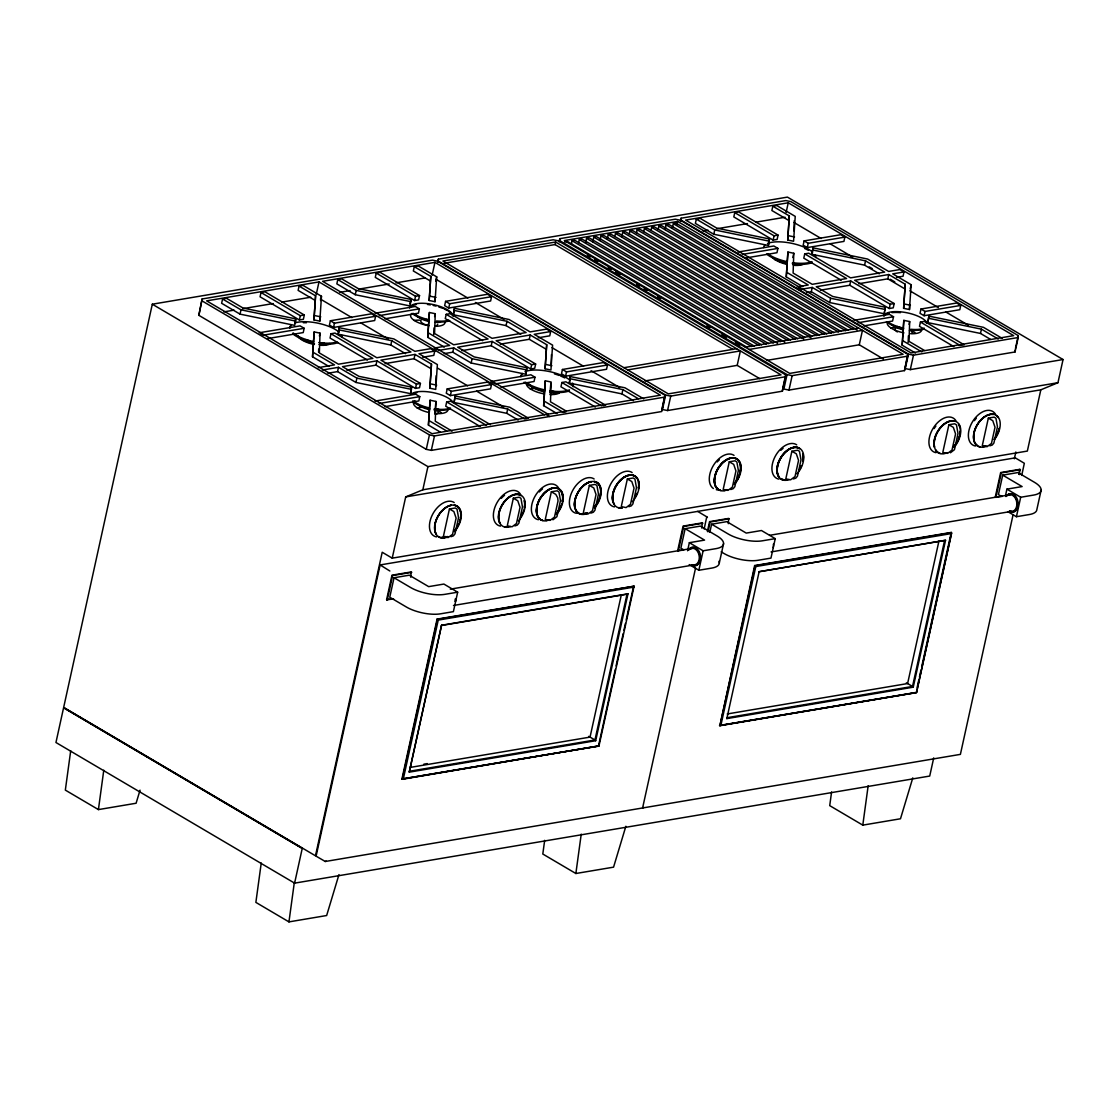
<?xml version="1.0" encoding="UTF-8"?>
<svg xmlns="http://www.w3.org/2000/svg" width="1119" height="1119" viewBox="0 0 1119 1119"><rect width="100%" height="100%" fill="white"/><g stroke="black" fill="none" stroke-linecap="round" stroke-linejoin="round"><path stroke-width="1.5" d="M437.557 261.175L664.98 395.189L661.735 411.526L431.305 450.384L426.269 449.348L198.86 315.334L202.105 298.983L432.521 260.14L437.991 261.259M198.86 315.334L202.105 298.983M295.626 321.069L295.696 318.859L243.061 308.047L226.556 298.311L222.569 298.997L221.632 303.291L240.039 314.131L294.675 325.363L295.626 321.069L240.991 309.837L222.569 298.997M329.042 366.514L312.523 356.779L314.173 331.923L320.034 333.14L319.363 352.933L338.484 364.207L372.837 358.416L330.986 333.756L330.049 338.05L367.41 360.066M299.067 286.086L303.067 285.415L321.475 296.269L319.824 321.125L313.963 319.922L315.586 295.822L299.067 286.086L298.13 290.38L314.635 300.116M312.523 356.779L314.173 331.923M313.963 319.922L315.586 295.822M318.593 352.275L318.705 348.974M319.824 321.125L319.95 317.698M405.554 353.688L390.839 345.016L338.204 334.203L339.225 327.699L393.86 338.931L414.897 351.324L430.633 348.666L434.731 351.086L433.794 355.38L422.772 357.241M338.204 334.203L339.225 327.699M410.841 301.64L410.911 299.43L358.276 288.618L341.771 278.897L337.784 279.568L336.847 283.862L355.255 294.717L409.89 305.935L410.841 301.64L356.206 290.422L337.784 279.568M327.881 373.242L337.56 371.606L355.94 382.446L410.575 393.664L411.596 387.16L358.961 376.348L342.484 366.64L376.935 360.836L416.45 384.111L420.436 383.439L419.499 387.733L415.499 388.405L375.998 365.13L346.708 370.067M410.575 393.664L411.596 387.16M444.257 347.086L427.738 337.351L429.388 312.495L435.249 313.712L434.578 333.504L453.699 344.778L488.052 338.987L446.201 314.327L445.264 318.621L482.625 340.638M414.282 266.672L418.282 265.986L436.69 276.841L435.039 301.696L429.178 300.493L430.801 276.393L414.282 266.672L413.345 270.966L429.85 280.687M427.738 337.351L429.388 312.495M429.178 300.493L430.801 276.393M440.424 432.158L428.423 425.08L430.074 400.224L435.934 401.441L435.263 421.234L452.076 431.151M434.731 351.086L418.996 353.744L437.375 364.57L435.725 389.426L429.864 388.223L431.486 364.123L415.009 354.415L380.922 360.15L420.436 383.439M428.423 425.08L430.074 400.224M429.864 388.223L431.486 364.123M433.738 334.511L433.976 327.909M435.039 301.696L435.221 296.563M434.718 413.988L435.934 401.441M435.851 385.999L436.2 375.718M520.769 334.259L506.054 325.601L453.419 314.775L454.44 308.271L509.075 319.502L530.112 331.895L546.604 329.112L550.702 331.532L549.751 335.826L538.211 337.77M453.419 314.775L454.44 308.271M518.181 420.073L506.739 413.317L454.104 402.504L455.125 396L509.76 407.232L528.476 418.268M454.104 402.504L455.125 396M444.229 353.618L452.775 352.177L471.155 363.018L525.79 374.236L526.811 367.731L474.176 356.919L457.699 347.212L492.15 341.407L531.665 364.682L535.651 364.011L534.714 368.305L530.714 368.976L491.213 345.701L461.923 350.639M525.79 374.236L526.811 367.731M556.982 413.526L543.638 405.651L545.289 380.796L551.149 382.013L550.478 401.805L565.892 410.897M550.702 331.532L534.211 334.315L552.59 345.142L550.94 369.997L545.079 368.794L546.701 344.694L530.224 334.987L496.137 340.736L535.651 364.011M543.638 405.651L545.289 380.796M545.079 368.794L546.701 344.694M549.988 392.909L550.842 383.439M551.121 364.864L551.471 354.583M633.396 400.644L621.954 393.902L569.319 383.076L570.34 376.571L624.975 387.803L643.691 398.84M569.319 383.076L570.34 376.571M681.093 218.219L681.023 220.121L908.446 354.136L913.482 355.171L1018.206 337.518L1018.262 335.616L790.853 201.602L785.818 200.567L681.093 218.219L680.38 221.436M768.431 245.481L769.452 238.976L716.817 228.164L700.312 218.443L696.326 219.114L695.375 223.408L713.796 234.263L768.431 245.481L769.452 238.976M802.799 286.632L786.265 276.897L787.916 252.055L793.791 253.258L793.105 273.064L812.24 284.324L846.593 278.533L804.743 253.873L803.792 258.167L841.166 280.184M772.823 206.218L776.81 205.546L795.231 216.387L793.581 241.242L787.706 240.039L789.329 215.939L772.823 206.218L771.872 210.512L788.391 220.233M786.265 276.897L787.916 252.055M787.706 240.039L789.329 215.939M793.931 230.962L794.28 220.681M879.296 273.805L864.581 265.147L811.96 254.321L812.967 247.817L867.617 259.048L888.64 271.441L899.886 269.553L903.984 271.959L903.047 276.253L896.613 277.344M811.96 254.321L812.967 247.817M806.645 292.507L811.303 291.723L829.683 302.564L884.332 313.782L884.402 311.572M884.332 313.782L885.339 307.277L832.718 296.465L816.241 286.758L850.692 280.953L890.192 304.228L894.179 303.557L893.242 307.851L889.255 308.522L849.741 285.247L820.465 290.185M915.524 353.072L902.166 345.198L903.816 320.356L909.691 321.559L909.006 341.365L924.42 350.443M903.984 271.959L892.738 273.861L911.132 284.688L909.481 309.543L903.606 308.34L905.229 284.24L888.752 274.533L854.678 280.282L894.179 303.557M902.166 345.198L903.816 320.356M903.606 308.34L905.229 284.24M908.18 342.358L908.404 335.756M909.481 309.543L909.649 304.41M990.581 339.393L980.482 333.448L927.861 322.622L928.868 316.118L983.517 327.349L1002.232 338.386M927.861 322.622L928.868 316.118M908.446 354.136L905.271 368.585L910.306 369.62L1015.031 351.967L1015.087 350.065M438.354 259.16L438.228 261.063L665.637 395.077L670.743 396.098L785.566 376.739L785.706 374.837L558.283 240.809L553.192 239.788L438.354 259.16L437.641 262.364M559.766 238.683L559.64 240.585L787.063 374.599L792.154 375.634L907.649 356.15L907.775 354.247L680.366 220.233L675.275 219.212L559.766 238.683L559.066 241.886M665.637 395.077L662.462 409.526L667.553 410.547L782.391 391.188L782.531 389.286M787.063 374.599L783.887 389.048L788.979 390.083L904.474 370.599L907.775 354.247M70.707 750.737L65.336 790.112L98.416 809.596L136.098 803.246L140.043 790.154M98.416 809.596L103.773 770.222M261.245 863.029L255.873 902.39L288.954 921.888L326.65 915.524L338.959 874.624M288.954 921.888L294.325 882.513M544.673 840.327L542.799 854.021L575.865 873.505L613.562 867.155L625.871 826.256M575.865 873.505L581.237 834.131M831.585 791.944L829.725 805.638L862.791 825.137L900.487 818.772L912.796 777.873M862.791 825.137L868.162 785.762M409.26 772.152L441.557 625.255L627.983 593.811L595.686 740.722L409.26 772.152L441.557 625.255M913.244 687.178L726.832 718.608L726.972 717.727L912.517 686.451L913.244 687.178L945.555 540.267L759.13 571.711L945.555 540.267M951.5 533.553L951.234 532.42L754.64 565.557L719.895 725.727L916.489 692.577L951.5 533.553L755.787 566.55L754.64 565.557M152.31 304.2L63.671 707.404L315.474 855.797L382.208 552.254L392.223 558.157L1027.354 451.069L1040.824 389.818L1057.959 382.712L1063.05 359.535L787.44 197.112L152.31 304.2L427.92 466.623L1063.05 359.535M64.217 707.949L302.242 848.23M240.039 314.131L240.991 309.837M261.007 292.507L260.07 296.801L299.388 319.978L303.375 319.307L304.312 315.012L264.993 291.835L261.007 292.507L300.326 315.684L304.312 315.012M294.759 323.153L295.696 318.859M299.388 319.978L300.326 315.684M259.16 332.777L300.074 325.881L304.172 328.287L303.221 332.581L267.427 338.623M316.173 294.759L318.999 281.918L544.407 414.757M320.538 300.563L321.475 296.269M319.405 335.994L320.034 333.14M330.371 320.761L329.42 325.056L333.518 327.475L374.669 320.538L375.62 316.243L371.522 313.824L330.371 320.761L334.469 323.181L375.62 316.243M333.518 327.475L334.469 323.181M337.56 371.606L338.498 367.312L356.891 378.138L411.526 389.37M355.255 294.717L356.206 290.422M376.222 273.078L375.285 277.372L414.603 300.563L418.59 299.878L419.527 295.584L380.208 272.407L376.222 273.078L415.541 296.269L419.527 295.584M355.94 382.446L356.891 378.138M375.998 365.13L376.935 360.836M390.839 345.016L391.776 340.722L339.155 329.909M409.974 303.725L410.911 299.43M414.603 300.563L415.541 296.269M375.117 313.222L415.289 306.452L419.373 308.858L418.436 313.152L384.964 318.803M294.605 883.143L302.228 848.468L63.573 707.823L55.95 742.512L294.605 883.143L929.721 776.054L933.722 757.885M432.13 275.204L434.955 262.364L660.378 395.203L432.06 433.71L206.637 300.857L318.999 281.918M385.09 363.591L414.058 358.709L415.009 354.415M435.753 281.135L436.69 276.841M415.499 388.405L416.45 384.111M434.62 316.565L435.249 313.712M1021.731 475.421L1024.333 463.28L1015.255 457.853L380.124 564.941L316.104 856.161L325.265 861.49L960.396 754.374L1013.129 514.544M375.061 401.078L415.681 394.224L419.779 396.644L418.842 400.938L384.978 406.645M445.586 301.347L444.635 305.641L448.733 308.047L490.64 300.983L491.577 296.689L487.478 294.269L445.586 301.347L449.684 303.753L491.577 296.689M392.223 558.157L405.693 496.906L422.828 489.8L1057.959 382.712M448.733 308.047L449.684 303.753M393.622 599.015L386.601 599.714L391.986 575.18L411.177 571.949L410.729 577.222M387.216 600.092L392.615 575.558L411.806 572.313M394.042 577.754L389.762 597.21L406.365 607.002A24.646 8.952 12.4 0 0 440.494 613.827L453.391 611.645L457.671 592.189L443.893 584.062L428.675 586.636L409.26 575.194L394.042 577.754L410.645 587.531A24.646 8.952 12.4 0 0 444.775 594.357L457.671 592.189M426.269 449.348L429.444 434.899L202.035 300.885M452.775 352.177L453.713 347.883L472.106 358.723L526.741 369.941M422.828 489.8L427.92 466.623M431.305 450.384L434.48 435.934L664.91 397.077M447.208 388.908L446.271 393.203L450.356 395.622L490.57 388.839L491.521 384.544L487.422 382.125L447.208 388.908L451.307 391.328L491.521 384.544M490.416 424.674L450.677 401.245L446.691 401.917L445.74 406.211L480.121 426.479M450.356 395.622L451.307 391.328M471.155 363.018L472.106 358.723M449.432 508.963L453.866 511.551L456.104 518.111L452.552 534.309L448.146 537.568L443.348 536.63L449.432 508.963L455.223 507.998L457.014 509.047L458.552 517.705L454.985 533.889L453.363 535.875L450.929 536.7M491.213 345.701L492.15 341.407M540.239 755.703L598.931 746.121L634.081 586.202L437.487 619.353L402.322 779.272L599.029 745.883L401.917 779.034L437.067 619.115L634.081 586.202L633.941 587.097L438.228 620.094L437.067 619.115M403.316 778.88L438.228 620.094M506.054 325.601L506.991 321.293L454.37 310.481M506.739 413.317L507.676 409.022L455.055 398.21M500.305 344.162L529.273 339.281L530.224 334.987M444.061 263.273L555.024 244.557L555.583 242.026L781.006 374.865L668.337 393.874L442.914 261.021L555.583 242.026M530.714 368.976L531.665 364.682M493.759 383.132L491.017 381.523L530.896 374.795L534.994 377.215L534.057 381.509L500.822 387.104M513.341 498.193L507.271 525.846L512.068 526.797L516.46 523.524L520.027 507.327L517.789 500.78L513.341 498.193L519.146 497.214L520.936 498.263L522.475 506.921L518.908 523.119L517.286 525.105L514.852 525.93M571.403 243.858L572.075 240.753L574.788 240.305L754.332 346.107M578.635 242.641L579.32 239.536L582.034 239.074L761.563 344.876M585.531 242.977L586.552 238.319L589.265 237.857L768.795 343.659M562.423 369.48L561.486 373.774L565.571 376.194L606.54 369.284L607.477 364.99L603.379 362.57L562.423 369.48L566.522 371.9L607.477 364.99M602.973 405.707L605.631 405.26L565.892 381.817L561.906 382.502L560.955 386.796L595.336 407.064M592.762 241.746L593.783 237.102L596.497 236.641L777.523 343.323M565.571 376.194L566.522 371.9M599.994 240.529L601.015 235.871L603.728 235.424L784.755 342.106M551.345 491.787L545.275 519.44L550.072 520.391L554.464 517.118L558.031 500.92L557.682 497.773L555.793 494.374L551.345 491.787L557.15 490.807L558.941 491.856L560.479 500.515L556.912 516.698L552.926 519.789M607.225 239.312L608.246 234.654L610.96 234.207L790.49 340.008M614.793 236.543L615.478 233.437L618.192 232.976L797.721 338.791M621.688 236.878L622.71 232.22L625.423 231.759L804.967 337.56M629.27 234.109L629.941 231.004L632.655 230.542L812.198 336.343M636.501 232.878L637.173 229.787L639.886 229.325L819.43 335.127M643.733 231.661L644.418 228.556L647.132 228.108L826.661 333.91M589.349 485.38L583.279 513.034L588.076 513.985L592.469 510.712L596.035 494.514L593.797 487.968L589.349 485.38L595.14 484.401L596.931 485.45L598.469 494.108L594.916 510.292L593.294 512.278L590.86 513.103M650.964 230.444L651.65 227.339L654.363 226.877L833.893 332.693M621.954 393.902L622.891 389.608L570.27 378.781M658.196 229.227L658.881 226.122L661.595 225.66L841.124 331.462M665.092 229.549L666.113 224.905L668.826 224.443L848.356 330.245M672.323 228.332L673.344 223.688L676.058 223.227L857.084 329.909M676.967 224.653L677.666 221.436L903.089 354.289L789.748 373.396L564.34 240.557L677.666 221.436M627.353 478.974L621.269 506.627L626.081 507.578L630.473 504.305L634.039 488.108L631.801 481.548L627.353 478.974L633.144 477.995L634.935 479.044L636.473 487.702L632.92 503.886L631.298 505.872L628.864 506.697M661.805 409.638L664.98 395.189M621.353 594.707L590.049 737.099L409.652 767.508M627.983 593.811L627.004 594.203L594.958 739.995L595.686 740.722M667.553 410.547L670.743 396.098M598.511 745.883L615.338 669.316M616.093 665.917L623.199 633.592M623.94 630.193L625.437 623.395M626.192 619.982L633.662 585.964M713.796 234.263L714.733 229.968L696.326 219.114M734.763 212.624L733.812 216.918L773.131 240.109L777.118 239.438L778.069 235.144L738.75 211.953L734.763 212.624L774.082 235.815L778.069 235.144M701.823 528.14L702.284 522.867L683.094 526.098L677.694 550.632L683.122 550.198M678.324 551.01L683.723 526.462L702.9 523.23M687.57 550.786L689.346 542.687L703.124 550.8L716.034 548.632A24.646 8.952 12.4 0 0 716.957 535.889L700.368 526.112L685.15 528.672L680.87 548.128L683.849 549.891M645.02 380.922L737.197 365.367L740.372 350.918L627.703 369.927M643.663 807.47L642.614 807.89L695.556 568.088M704.159 528.965L706.76 516.824L697.683 511.397M689.206 564.577L698.843 570.256L703.124 550.8M707.404 531.455L709.558 521.636L728.735 518.405L728.287 523.678M708.019 531.819L710.187 522L729.364 518.768M773.131 240.109L774.082 235.815M709.824 532.322L711.614 524.21L726.818 521.65L746.247 533.092L761.466 530.518L775.243 538.645L770.963 558.101L758.067 560.283A24.646 8.952 12.4 0 1 723.923 553.457L721.168 551.821M729.266 461.783L723.182 489.437L727.979 490.388L732.385 487.115L735.938 470.931L733.7 464.371L729.266 461.783L735.057 460.804L736.848 461.867L738.386 470.512L734.819 486.709L733.197 488.695L730.763 489.521M738.148 252.013L773.816 245.998L777.915 248.404L776.964 252.712L746.401 257.86M786.125 212.428L788.252 202.791L1013.66 335.644L911.048 352.947L685.625 220.093L788.252 202.791M719.279 563.137L723.559 543.666M792.839 257.552L793.791 253.258M804.113 240.893L803.176 245.187L807.275 247.593L843.922 241.41L844.873 237.116L840.775 234.71L804.113 240.893L808.212 243.299L844.873 237.116M807.275 247.593L808.212 243.299M782.88 387.678L785.706 374.837M782.391 391.188L785.566 376.739M788.979 390.083L792.154 375.634M811.303 291.723L812.254 287.429L830.634 298.269L885.269 309.487M719.475 725.49L916.489 692.577L951.654 532.658L755.059 565.808L719.895 725.727L720.874 725.336L755.787 566.55M726.832 718.608L759.13 571.711M791.888 451.223L785.804 478.876L790.601 479.827L795.008 476.554L798.56 460.371L796.322 453.81L791.888 451.223L797.679 450.244L799.47 451.307L801.008 459.951L797.455 476.148L795.833 478.135L793.399 478.96M829.683 302.564L830.634 298.269M849.741 285.247L850.692 280.953M864.581 265.147L865.533 260.853L812.898 250.027M766.557 360.43L859.28 344.792L862.455 330.343L749.129 349.45M858.846 283.708L887.815 278.827L888.752 274.533M884.709 310.145L885.339 307.277M889.255 308.522L890.192 304.228M854.049 320.314L889.437 314.341L893.535 316.761L892.584 321.055L863.952 325.881M910.181 288.982L911.132 284.688M909.062 324.412L909.691 321.559M904.474 370.599L907.649 356.15M920.965 309.026L920.014 313.32L924.112 315.74L959.822 309.711L960.773 305.417L956.675 303.011L920.965 309.026L925.049 311.446L960.773 305.417M961.501 345.253L964.172 344.806L924.42 321.377L920.433 322.048L919.496 326.342L953.864 346.61M910.306 369.62L913.482 355.171M924.112 315.74L925.049 311.446M948.884 424.758L942.799 452.412L947.611 453.363L952.003 450.09L955.57 433.892L953.332 427.346L948.884 424.758L954.675 423.779L956.465 424.828L958.004 433.487L954.451 449.67L950.451 452.761M980.482 333.448L981.433 329.154L928.798 318.328M938.911 541.162L907.607 683.555L727.224 713.964M944.562 540.659L912.517 686.451L906.362 682.814M917.188 687.234L918.685 680.422M919.44 677.023L920.937 670.225M921.678 666.812L951.234 532.42M988.343 418.1L982.258 445.754L987.056 446.705L991.462 443.432L995.015 427.248L992.777 420.688L988.343 418.1L994.134 417.121L995.924 418.184L997.463 426.829L993.896 443.026L992.273 445.012L989.839 445.838M1015.451 348.471L1018.262 335.616M1015.031 351.967L1018.206 337.518M1019.395 474.596L1019.843 469.323L1000.652 472.554L995.267 497.088L1002.288 496.388M995.882 497.465L1001.281 472.917L1020.472 469.686M1005.477 495.619L1006.904 489.143L1020.696 497.256L1033.592 495.088A24.646 8.952 12.4 0 0 1034.529 482.345L1017.926 472.568L1002.708 475.127L998.428 494.584L1001.421 496.346M1014.332 458.804L1015.842 451.992M1018.766 474.232L1019.843 469.323M1008.149 511.845L1016.416 516.712L1020.696 497.256M1041.132 490.122L1036.851 509.593A24.646 8.952 12.4 0 1 1029.312 514.544L1016.416 516.712M326.105 861.015L325.265 861.49M434.955 262.364L322.594 281.317L548.016 414.156M564.843 241.97L567.557 241.522L747.1 347.324M223.884 311.865L234.109 310.145M242.613 308.704L273.26 303.543M281.764 302.102L310.704 297.234M339.854 292.311L350.065 290.59M358.57 289.164L389.216 283.988M396.028 282.841L424.968 277.96M702.97 231.087L708.103 230.22M716.664 228.78L747.436 223.59M755.996 222.149L785.062 217.24M304.172 328.287L263.259 335.182L260.531 333.574M379.215 315.628L419.373 308.858M742.247 254.419L777.915 248.404M330.986 333.756L334.973 333.07L376.823 357.744L410.911 351.995L391.776 340.722M446.201 314.327L450.188 313.656L492.038 338.316L526.126 332.567L506.991 321.293M804.743 253.873L808.729 253.202L850.58 277.862L884.653 272.113L865.533 260.853M318.286 367.619L334.497 364.878L313.46 352.485M797.274 286.856L808.24 284.995L787.216 272.602M322.384 370.025L338.498 367.312M438.34 350.471L453.713 347.883M812.254 287.429L801.372 289.262L798.644 287.653M379.159 403.483L419.779 396.644M495.116 383.943L534.994 377.215M858.147 322.72L893.535 316.761M623.94 367.703L736.624 348.708M745.366 347.24L858.707 328.119M527.147 418.492L524.489 418.94L507.676 409.022M565.962 411.946L563.305 412.393L544.575 401.357M405.693 496.906L1040.824 389.818M689.346 542.687L704.564 540.113L685.15 528.672M1006.904 489.143L1022.123 486.569L1002.708 475.127M386.601 599.714L389.79 599.183M450.286 589.154L692.689 548.282M769.564 535.316L1010.261 494.724M775.243 538.645L762.333 540.813A24.646 8.952 12.4 0 1 728.203 533.987L711.614 524.21M453.489 605.477L694.172 564.885A8.365 5.791 80.4 0 0 699.011 554.94A8.365 5.791 80.4 0 0 690.521 548.925M771.047 551.933L1011.744 511.341M698.843 570.256L711.754 568.088A24.646 8.952 12.4 0 0 718.944 561.276M441.459 625.493L627.004 594.203M423.863 764.165L427.304 763.592M409.414 771.271L594.958 739.995L588.79 736.358M401.917 779.034L531.693 757.143M535.106 756.57L538.519 755.996M720.874 725.336L916.587 692.339M443.348 536.63L446.131 536.63M788.657 235.745L794.518 236.948M714.733 229.968L769.368 241.186M904.558 304.046L910.418 305.249M430.116 296.199L435.99 297.402M314.901 315.628L320.775 316.831M546.016 364.5L551.891 365.703M430.801 383.929L436.676 385.132M429.444 434.899L434.48 435.934M981.433 329.154L998.246 339.057M794.084 222.555L821.136 238.501M830.158 243.816L852.692 257.104M869.225 266.84L872.233 268.616M890.262 279.232L894.78 281.89M909.803 290.758L938.351 307.585M945.863 312.005L968.411 325.293M887.815 278.827L904.278 288.534M920.433 322.048L960.172 345.477M903.117 340.903L921.832 351.939M673.344 223.688L852.874 329.49M666.113 224.905L845.642 330.706M658.881 226.122L838.411 331.923M859.28 344.792L883.353 358.975M651.65 227.339L831.179 333.14M644.418 228.556L823.948 334.357M637.173 229.787L816.716 335.588M629.941 231.004L810.981 337.686M622.71 232.22L803.75 338.903M615.478 233.437L795.022 339.239M608.246 234.654L787.776 340.456M601.015 235.871L780.544 341.687M593.783 237.102L773.313 342.904M586.552 238.319L766.081 344.12M579.32 239.536L758.85 345.337M572.075 240.753L751.618 346.554M587.293 255.202L590.286 256.964M594.776 259.608L597.77 261.37M608.232 267.539L611.226 269.315M615.716 271.959L620.206 274.603M636.669 284.296L639.648 286.058M644.138 288.702L647.132 290.464M657.608 296.647L660.602 298.409M706.984 325.741L709.978 327.503M721.937 334.553L726.427 337.197M735.407 342.484L739.897 345.128M555.024 244.557L733.071 349.492M737.197 365.367L759.773 378.67M436.284 279.47L467.84 298.074M475.365 302.494L503.914 319.321M552.003 347.659L583.558 366.263M591.07 370.697L619.632 387.524M622.891 389.608L638.306 398.686M529.273 339.281L545.75 348.988M561.906 382.502L601.644 405.931M428.675 333.056L449.712 345.449L434.242 348.065L436.969 349.674M546.212 414.464L549.695 416.506M320.328 299.025L351.884 317.628M360.905 322.929L387.957 338.875M437.543 368.109L467.602 385.817M476.61 391.132L503.662 407.064M414.058 358.709L430.535 368.417M446.691 401.917L486.429 425.36M429.36 420.786L446.649 430.969M380.124 564.941L389.86 571.012M706.635 516.67L707.418 517.468M1008.079 495.367A8.365 5.791 80.4 0 1 1016.835 503.004A8.365 5.791 80.4 0 1 1009.45 510.726M1006.485 496.416A9.316 6.448 80.4 0 1 1014.961 495.563A9.316 6.448 80.4 0 1 1017.703 507.522A9.316 6.448 80.4 0 1 1009.939 511.481M1005.827 496.514A9.316 6.448 80.4 0 1 1014.304 495.675A9.316 6.448 80.4 0 1 1017.031 507.634A9.316 6.448 80.4 0 1 1009.268 511.593M773.369 544.17A9.316 6.448 80.4 0 1 773.187 547.709M924.266 328.133A22.156 7.889 11.9 0 1 910.81 329.294M903.746 328.203A22.156 7.889 11.9 0 1 887.591 321.685M883.982 316.383A22.156 7.889 11.9 0 1 903.439 312.159A22.156 7.889 11.9 0 1 926.854 322.538M897.368 331.951A8.672 3.091 11.9 0 1 895.382 328.538M911.831 331.686A8.672 3.091 11.9 0 1 911.719 333.294M924.084 328.972A22.156 7.889 11.9 0 1 910.628 330.133M903.579 329.042A22.156 7.889 11.9 0 1 886.444 321.754M884.695 315.32A22.156 7.889 11.9 0 1 889.255 313.11M891.997 312.649A22.156 7.889 11.9 0 1 900.459 312.663M924.644 321.041A22.156 7.889 11.9 0 1 926.686 323.377M917.146 329.825A14.715 5.231 11.9 0 1 909.411 330.692M903.201 329.797A14.715 5.231 11.9 0 1 892.137 325.028M900.837 327.741A15.652 5.567 11.9 0 1 897.172 326.468M812.002 261.65A26.59 9.456 11.9 0 1 792.49 262.657M787.384 261.734A26.59 9.456 11.9 0 1 767.998 253.929M763.676 247.565A26.59 9.456 11.9 0 1 764.725 245.271M767.494 243.48A26.59 9.456 11.9 0 1 812.674 252.139M815.122 254.936A26.59 9.456 11.9 0 1 815.835 257.566M811.793 262.657A26.59 9.456 11.9 0 1 792.28 263.664M787.175 262.741A26.59 9.456 11.9 0 1 766.613 253.999M804.575 248.446A26.59 9.456 11.9 0 1 808.45 250.39M803.47 263.692A17.666 6.28 11.9 0 1 792.742 264.616M786.741 263.664A17.666 6.28 11.9 0 1 773.453 257.943M448.887 320.188A22.156 7.889 11.9 0 1 436.48 320.957M429.416 319.866A22.156 7.889 11.9 0 1 413.261 313.362M409.652 308.061A22.156 7.889 11.9 0 1 431.948 304.298A22.156 7.889 11.9 0 1 453.125 316.397M449.768 320.635A22.156 7.889 11.9 0 1 436.298 321.796M429.248 320.705A22.156 7.889 11.9 0 1 413.093 314.201M410.365 306.984A22.156 7.889 11.9 0 1 416.24 304.508M427.514 304.48A22.156 7.889 11.9 0 1 430.353 304.886M433.193 305.431A22.156 7.889 11.9 0 1 436.004 306.102M438.718 306.9A22.156 7.889 11.9 0 1 442.564 308.284M444.131 308.956A22.156 7.889 11.9 0 1 446.985 310.411M448.215 311.166A22.156 7.889 11.9 0 1 452.356 315.04M437.725 324.216A8.672 3.091 11.9 0 1 435.081 325.937M428.997 325.685A8.672 3.091 11.9 0 1 421.052 320.202M440.452 322.146A14.715 5.231 11.9 0 1 435.095 322.356M428.885 321.475A14.715 5.231 11.9 0 1 416.464 315.152M429.137 320.09A15.652 5.567 11.9 0 1 426.507 319.419M569.501 389.846A26.59 9.456 11.9 0 1 549.988 390.853M544.869 389.93A26.59 9.456 11.9 0 1 525.482 382.125M521.16 375.76A26.59 9.456 11.9 0 1 522.223 373.466M524.979 371.676A26.59 9.456 11.9 0 1 570.158 380.334M572.606 383.132A26.59 9.456 11.9 0 1 573.32 385.761M569.277 390.853A26.59 9.456 11.9 0 1 549.765 391.86M544.659 390.937A26.59 9.456 11.9 0 1 524.112 382.194M520.95 376.767A26.59 9.456 11.9 0 1 522.013 374.473M554.423 373.872A26.59 9.456 11.9 0 1 559.164 375.452M560.647 376.026A26.59 9.456 11.9 0 1 564.731 377.914M572.396 384.139A26.59 9.456 11.9 0 1 573.11 386.768M553.961 391.398A18.771 6.686 11.9 0 1 550.912 391.216M558.115 392.671A17.666 6.28 11.9 0 1 550.226 392.811M544.226 391.86A17.666 6.28 11.9 0 1 529.329 384.279M336.987 341.994A26.59 9.456 11.9 0 1 318.747 342.526M313.642 341.617A26.59 9.456 11.9 0 1 293.08 332.875M289.919 327.447A26.59 9.456 11.9 0 1 290.982 325.153M295.01 322.887A26.59 9.456 11.9 0 1 338.931 332.021M341.365 334.819A26.59 9.456 11.9 0 1 342.092 337.448M338.05 342.54A26.59 9.456 11.9 0 1 321.894 343.939M313.432 342.624A26.59 9.456 11.9 0 1 292.87 333.882M289.709 328.454A26.59 9.456 11.9 0 1 290.772 326.161M303.333 322.72A26.59 9.456 11.9 0 1 306.424 322.748M324.16 343.085A18.771 6.686 11.9 0 1 321.223 343.015M310.145 341.071A18.771 6.686 11.9 0 1 305.739 339.547M329.713 343.575A17.666 6.28 11.9 0 1 318.985 344.498M314.495 343.855A17.666 6.28 11.9 0 1 298.088 335.966M450.523 408.015A22.156 7.889 11.9 0 1 434.256 408.841M428.577 407.75A22.156 7.889 11.9 0 1 412.869 400.784M411.121 394.364A22.156 7.889 11.9 0 1 432.521 392.503A22.156 7.889 11.9 0 1 453.111 402.406M438.075 411.568A8.672 3.091 11.9 0 1 435.669 414.142M443.404 409.708A14.715 5.231 11.9 0 1 434.466 410.477M429.458 409.68A14.715 5.231 11.9 0 1 417.037 403.372M450.342 408.855A22.156 7.889 11.9 0 1 434.074 409.68M429.822 408.911A22.156 7.889 11.9 0 1 412.687 401.623M414.31 393.315A22.156 7.889 11.9 0 1 416.814 392.727M438.774 409.302A15.652 5.567 11.9 0 1 435.025 409.148M738.89 461.378A17.596 10.966 -59.5 0 1 740.149 464.371M740.386 465.518A17.596 10.966 -59.5 0 1 740.33 470.707M740.065 472.092A17.596 10.966 -59.5 0 1 739.267 474.904M738.722 476.302A17.596 10.966 -59.5 0 1 734.875 482.876A17.904 11.162 -59.5 0 0 738.848 476.302M726.259 489.604A17.596 10.966 -59.5 0 1 724.021 490.206M718.23 489.115A17.596 10.966 -59.5 0 1 718.468 468.022A17.596 10.966 -59.5 0 1 736.861 459.28M720.72 490.444A17.904 11.162 -59.5 0 1 715.545 473.435A17.904 11.162 -59.5 0 1 732.148 457.741A17.904 11.162 -59.5 0 1 740.205 472.008A17.834 11.12 -59.5 0 0 724.287 461.21A17.834 11.12 -59.5 0 0 718.104 489.325M726.161 489.828A17.904 11.162 -59.5 0 1 723.895 490.444M717.237 461.937A17.904 11.162 -59.5 0 1 719.349 459.825M727.7 489.646A18.002 11.232 -59.5 0 1 715.405 475.113A18.002 11.232 -59.5 0 1 736.54 458.622A18.002 11.232 -59.5 0 1 734.372 484.443M739.883 473.477A17.834 11.12 -59.5 0 1 734.973 483.002M726.245 489.814A17.834 11.12 -59.5 0 1 723.979 490.43M719.811 489.702A19.527 12.169 -59.5 0 1 716.342 489.716M713.376 488.499A19.527 12.169 -59.5 0 1 713.628 465.084A19.527 12.169 -59.5 0 1 734.036 455.377M803.008 454.957A17.596 10.966 -59.5 0 1 802.952 460.147M801.358 465.742A17.596 10.966 -59.5 0 1 799.26 469.812M786.657 479.645A17.596 10.966 -59.5 0 1 780.866 478.568M778.824 476.456A17.596 10.966 -59.5 0 1 782.377 455.573A17.596 10.966 -59.5 0 1 799.484 448.719M802.924 453.587A17.904 11.162 -59.5 0 1 802.841 461.448A17.834 11.12 -59.5 0 0 802.952 453.671M799.344 469.882A17.904 11.162 -59.5 0 0 801.47 465.742A17.834 11.12 -59.5 0 1 799.386 469.896M786.517 479.883A17.904 11.162 -59.5 0 1 780.628 478.778A17.834 11.12 -59.5 0 0 786.601 479.869M778.558 476.638A17.904 11.162 -59.5 0 1 782.167 455.377A17.904 11.162 -59.5 0 1 799.567 448.411A17.834 11.12 -59.5 0 0 782.279 455.461A17.834 11.12 -59.5 0 0 778.67 476.624M780.894 450.286A17.904 11.162 -59.5 0 1 783.076 448.341M789.161 479.589A18.002 11.232 -59.5 0 1 778.334 463.588A18.002 11.232 -59.5 0 1 799.456 448.215A18.002 11.232 -59.5 0 1 796.994 473.883M778.964 479.156A19.527 12.169 -59.5 0 1 775.005 456.748A19.527 12.169 -59.5 0 1 796.672 444.816M454.356 505.368A17.596 10.966 -59.5 0 1 460.315 511.551M460.552 512.698A17.596 10.966 -59.5 0 1 460.496 517.887M460.231 519.272A17.596 10.966 -59.5 0 1 459.433 522.083M446.425 536.784A17.596 10.966 -59.5 0 1 441.068 537.4M436.368 534.197A17.596 10.966 -59.5 0 1 437.487 517.202A17.596 10.966 -59.5 0 1 451.237 505.368M454.44 505.145A17.834 11.12 -59.5 0 1 459.587 522.097M447.544 536.505A17.834 11.12 -59.5 0 1 438.27 536.505M436.214 534.378A17.834 11.12 -59.5 0 1 437.347 517.146A17.834 11.12 -59.5 0 1 451.279 505.145M447.866 536.84A18.002 11.232 -59.5 0 1 435.571 522.293A18.002 11.232 -59.5 0 1 456.706 505.802A18.002 11.232 -59.5 0 1 454.538 531.623M436.508 536.896A19.527 12.169 -59.5 0 1 432.535 514.488A19.527 12.169 -59.5 0 1 454.202 502.557M524.238 500.766A17.596 10.966 -59.5 0 1 524.405 507.103M522.811 512.712A17.596 10.966 -59.5 0 1 520.713 516.782M508.11 526.615A17.596 10.966 -59.5 0 1 504.991 526.615M500.291 523.426A17.596 10.966 -59.5 0 1 503.844 502.529A17.596 10.966 -59.5 0 1 520.936 495.675M524.377 500.557A17.904 11.162 -59.5 0 1 524.293 508.418M523.93 509.83A17.904 11.162 -59.5 0 1 520.797 516.852M507.97 526.853A17.904 11.162 -59.5 0 1 504.795 526.853M500.011 523.594A17.904 11.162 -59.5 0 1 503.634 502.347A17.904 11.162 -59.5 0 1 521.034 495.381M501.326 498.347A17.904 11.162 -59.5 0 1 504.529 495.311M510.628 526.545A18.002 11.232 -59.5 0 1 499.787 510.558A18.002 11.232 -59.5 0 1 520.908 495.171A18.002 11.232 -59.5 0 1 518.461 520.853M500.431 526.112A19.527 12.169 -59.5 0 1 497.717 501.494A19.527 12.169 -59.5 0 1 520.391 494.122M560.983 491.381A17.596 10.966 -59.5 0 1 562.409 500.697M556.954 512.88A17.596 10.966 -59.5 0 0 560.815 506.306A17.904 11.162 -59.5 0 1 557.01 512.978A17.834 11.12 -59.5 0 0 561.962 503.48M540.323 519.118A17.596 10.966 -59.5 0 1 540.547 498.025A17.596 10.966 -59.5 0 1 558.941 489.269M539.33 491.94A17.904 11.162 -59.5 0 1 542.533 488.905M549.779 519.65A18.002 11.232 -59.5 0 1 537.498 505.103A18.002 11.232 -59.5 0 1 558.633 488.625A18.002 11.232 -59.5 0 1 556.465 514.446M561.137 491.213A17.834 11.12 -59.5 0 1 562.325 502.053A17.904 11.162 -59.5 0 0 554.241 487.744A17.904 11.162 -59.5 0 0 537.638 503.438A17.904 11.162 -59.5 0 0 542.799 520.447A17.834 11.12 -59.5 0 1 539.274 499.969A17.834 11.12 -59.5 0 1 559.066 489.073M538.435 519.706A19.527 12.169 -59.5 0 1 536.658 493.661A19.527 12.169 -59.5 0 1 559.43 489.828M594.273 481.771A17.596 10.966 -59.5 0 1 600.246 487.954M600.469 489.101A17.596 10.966 -59.5 0 1 600.413 494.29M600.162 495.675A17.596 10.966 -59.5 0 1 599.35 498.501M598.819 499.899A17.596 10.966 -59.5 0 1 594.958 506.473A17.834 11.12 -59.5 0 0 598.973 499.927A17.904 11.162 -59.5 0 1 595.014 506.571M586.342 513.187A17.596 10.966 -59.5 0 1 580.999 513.803M578.327 512.712A17.596 10.966 -59.5 0 1 576.453 495.689A17.596 10.966 -59.5 0 1 591.154 481.771M576.019 510.782A17.904 11.162 -59.5 0 0 587.405 512.922A17.834 11.12 -59.5 0 1 574.593 502.025A17.834 11.12 -59.5 0 1 591.21 481.562A17.904 11.162 -59.5 0 0 574.746 507.746M587.783 513.243A18.002 11.232 -59.5 0 1 575.502 498.696A18.002 11.232 -59.5 0 1 596.623 482.205A18.002 11.232 -59.5 0 1 594.469 508.026M576.439 513.299A19.527 12.169 -59.5 0 1 572.466 490.891A19.527 12.169 -59.5 0 1 594.133 478.974M632.277 475.365A17.596 10.966 -59.5 0 1 636.977 478.568M638.473 482.695A17.596 10.966 -59.5 0 1 638.417 487.884M636.823 493.493A17.596 10.966 -59.5 0 1 634.725 497.563M614.303 504.193A17.596 10.966 -59.5 0 1 615.422 487.199A17.596 10.966 -59.5 0 1 629.158 475.365M612.736 501.34A17.904 11.162 -59.5 0 1 625.157 476.442A17.904 11.162 -59.5 0 1 638.571 487.786M636.935 493.479A17.904 11.162 -59.5 0 1 634.809 497.619A17.834 11.12 -59.5 0 0 636.977 493.521M621.982 507.634A17.904 11.162 -59.5 0 1 618.807 507.634M622.346 507.956A18.002 11.232 -59.5 0 1 614.513 489.409A18.002 11.232 -59.5 0 1 635.48 476.302A18.002 11.232 -59.5 0 1 632.459 501.62M614.149 504.375A17.834 11.12 -59.5 0 1 619.185 481.422A17.834 11.12 -59.5 0 1 637.131 478.386M638.417 481.408A17.834 11.12 -59.5 0 1 638.334 489.241M622.066 507.606A17.834 11.12 -59.5 0 1 618.905 507.62M614.443 506.893A19.527 12.169 -59.5 0 1 610.47 484.485A19.527 12.169 -59.5 0 1 632.137 472.568M999.141 428.409A17.596 10.966 -59.5 0 1 997.812 432.619M997.183 434.004A17.596 10.966 -59.5 0 1 995.7 436.69M985.335 445.921A17.596 10.966 -59.5 0 1 983.097 446.523M977.321 445.432A17.596 10.966 -59.5 0 1 973.852 434.004M974.103 432.633A17.596 10.966 -59.5 0 1 993.266 414.506M996.064 415.387A17.834 11.12 -59.5 0 1 998.12 417.527M999.309 428.381A17.834 11.12 -59.5 0 1 994.05 439.319M985.321 446.131A17.834 11.12 -59.5 0 1 983.055 446.747M979.894 446.747A17.834 11.12 -59.5 0 1 973.67 434.06M973.936 432.661A17.834 11.12 -59.5 0 1 993.35 414.282M974.411 420.674A17.904 11.162 -59.5 0 1 976.314 418.254M986.776 445.963A18.002 11.232 -59.5 0 1 974.355 431.906A18.002 11.232 -59.5 0 1 995.015 414.673A18.002 11.232 -59.5 0 1 994.427 439.585M975.418 446.019A19.527 12.169 -59.5 0 1 972.719 421.401A19.527 12.169 -59.5 0 1 995.378 414.03M958.507 424.353A17.596 10.966 -59.5 0 1 959.766 427.332M960.172 430.983A17.596 10.966 -59.5 0 1 959.696 435.053M959.333 436.452A17.596 10.966 -59.5 0 1 958.354 439.277M956.255 443.348A17.596 10.966 -59.5 0 1 953.528 446.999A17.904 11.162 -59.5 0 0 957.836 440.676M937.862 452.09A17.596 10.966 -59.5 0 1 935.834 449.978M934.561 446.999A17.596 10.966 -59.5 0 1 939.387 429.095A17.596 10.966 -59.5 0 1 953.808 421.15M958.633 424.087A17.904 11.162 -59.5 0 1 960.284 429.542M960.326 430.829A17.904 11.162 -59.5 0 1 958.465 439.263M945.779 452.789A17.904 11.162 -59.5 0 1 943.513 453.419M940.338 453.419A17.904 11.162 -59.5 0 1 935.554 450.16M934.267 447.124A17.904 11.162 -59.5 0 1 939.177 428.913A17.904 11.162 -59.5 0 1 953.85 420.828M934.099 428.619A17.904 11.162 -59.5 0 1 935.89 426.073M947.317 452.622A18.002 11.232 -59.5 0 1 935.036 438.075A18.002 11.232 -59.5 0 1 956.158 421.597A18.002 11.232 -59.5 0 1 953.989 447.404M935.974 452.677A19.527 12.169 -59.5 0 1 933.26 428.059A19.527 12.169 -59.5 0 1 955.92 420.688M455.195 599.029A9.316 6.448 80.4 0 1 454.957 601.365M688.926 549.961A9.316 6.448 80.4 0 1 697.403 549.107A9.316 6.448 80.4 0 1 700.13 561.067A9.316 6.448 80.4 0 1 692.367 565.025M688.255 550.072A9.316 6.448 80.4 0 1 696.731 549.219A9.316 6.448 80.4 0 1 699.473 561.178A9.316 6.448 80.4 0 1 691.71 565.137M455.853 598.917A9.316 6.448 80.4 0 1 455.629 601.253M559.444 392.937A17.596 6.392 12.4 0 1 549.863 394.559M543.219 393.72A17.596 6.392 12.4 0 1 526.462 383.845M804.267 263.818A17.596 6.392 12.4 0 1 794.686 265.427M786.377 264.238A17.596 6.392 12.4 0 1 772.418 257.44M445.04 322.44A17.596 6.392 12.4 0 1 435.487 326.286M427.332 325.419A17.596 6.392 12.4 0 1 412.058 313.348M921.664 329.923A17.596 6.392 12.4 0 1 910.586 333.728M903.942 332.902A17.596 6.392 12.4 0 1 887.185 323.027M447.908 409.792A17.596 6.392 12.4 0 1 436.83 413.61M428.535 412.421A17.596 6.392 12.4 0 1 414.925 400.7M330.525 343.701A17.596 6.392 12.4 0 1 320.929 345.309M314.299 344.484A17.596 6.392 12.4 0 1 298.661 337.323M414.086 320.468A17.596 6.392 12.4 0 1 419.779 320.188M529.986 388.769A17.596 6.392 12.4 0 1 534.141 388.447M774.81 259.636A17.596 6.392 12.4 0 1 777.481 259.37M890.71 327.937A17.596 6.392 12.4 0 1 896.403 327.671M912.531 331.49A17.596 6.392 12.4 0 1 915.076 332.819M416.953 407.82A17.596 6.392 12.4 0 1 421.122 407.512M438.774 411.372A17.596 6.392 12.4 0 1 441.334 412.701M455.041 530.056A17.596 10.966 -59.5 0 0 458.888 523.482A17.834 11.12 -59.5 0 1 455.139 530.182M545.974 520.447A17.904 11.162 -59.5 0 0 548.254 519.817A17.834 11.12 -59.5 0 1 546.072 520.433M599.476 498.459A17.904 11.162 -59.5 0 0 594.315 481.45A17.834 11.12 -59.5 0 1 599.518 498.501"/></g></svg>
